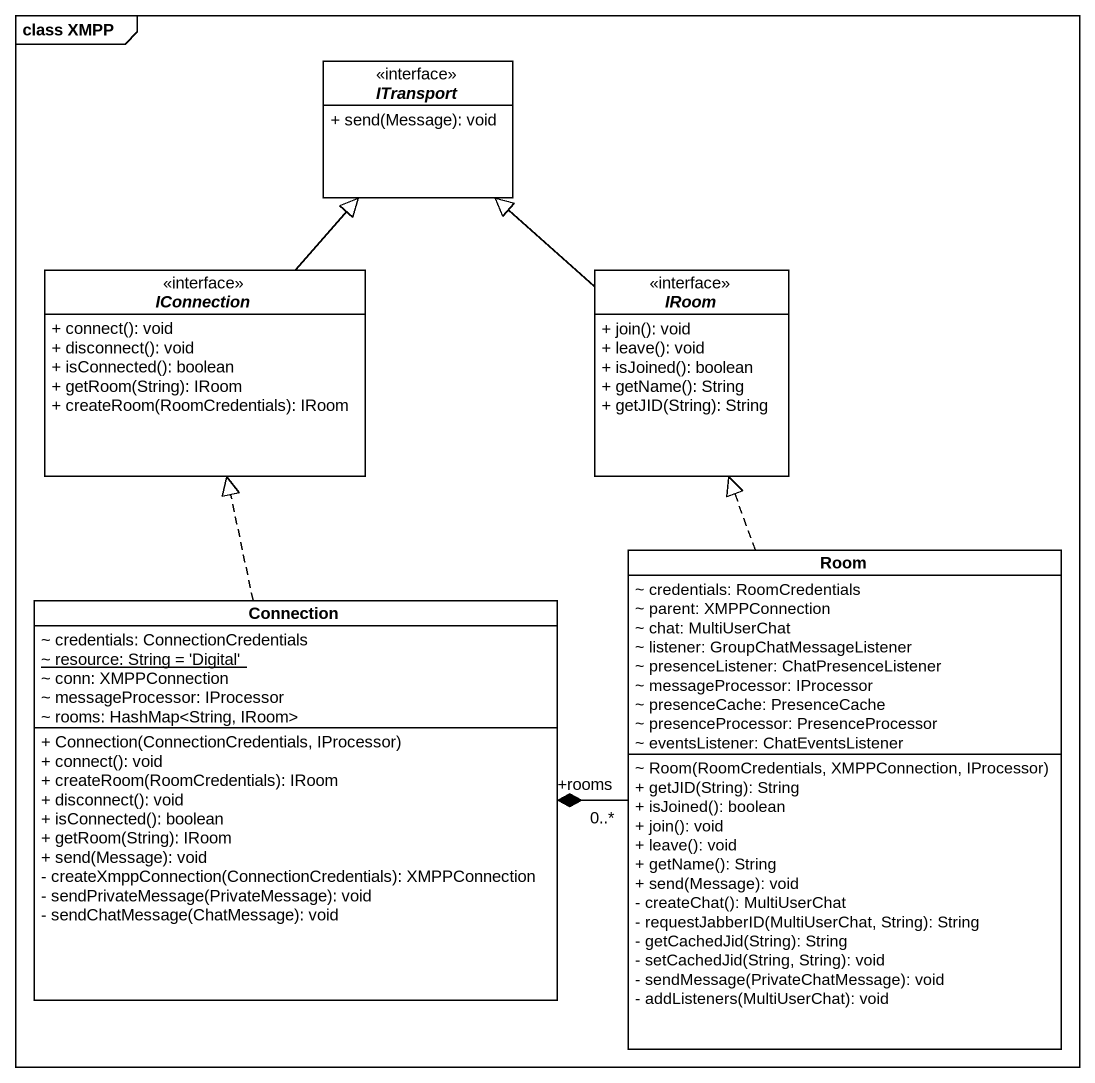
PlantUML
@startuml
mainframe class XMPP
hide circle
hide empty members
skinparam classAttributeIconSize 0
interface ITransport <<interface>> {
  + send(Message): void
}
interface IConnection <<interface>> {
  + connect(): void
  + disconnect(): void
  + isConnected(): boolean
  + getRoom(String): IRoom
  + createRoom(RoomCredentials): IRoom
}
interface IRoom <<interface>> {
  + join(): void
  + leave(): void
  + isJoined(): boolean
  + getName(): String
  + getJID(String): String
}
class Room {
  ~ credentials: RoomCredentials
  ~ parent: XMPPConnection
  ~ chat: MultiUserChat
  ~ listener: GroupChatMessageListener
  ~ presenceListener: ChatPresenceListener
  ~ messageProcessor: IProcessor
  ~ presenceCache: PresenceCache
  ~ presenceProcessor: PresenceProcessor
  ~ eventsListener: ChatEventsListener
  ~ Room(RoomCredentials, XMPPConnection, IProcessor)
  + getJID(String): String
  + isJoined(): boolean
  + join(): void
  + leave(): void
  + getName(): String
  + send(Message): void
  - createChat(): MultiUserChat
  - requestJabberID(MultiUserChat, String): String
  - getCachedJid(String): String
  - setCachedJid(String, String): void
  - sendMessage(PrivateChatMessage): void
  - addListeners(MultiUserChat): void
}
class Connection {
  ~ credentials: ConnectionCredentials
  {static} ~ resource: String = 'Digital'
  ~ conn: XMPPConnection
  ~ messageProcessor: IProcessor
  ~ rooms: HashMap<String, IRoom>
  + Connection(ConnectionCredentials, IProcessor)
  + connect(): void
  + createRoom(RoomCredentials): IRoom
  + disconnect(): void
  + isConnected(): boolean
  + getRoom(String): IRoom
  + send(Message): void
  - createXmppConnection(ConnectionCredentials): XMPPConnection
  - sendPrivateMessage(PrivateMessage): void
  - sendChatMessage(ChatMessage): void
}
IConnection -up-|> ITransport
IRoom -up-|> ITransport
Room .up.|> IRoom
Room "+rooms\n0..*" -left-* Connection
Connection .up.|> IConnection
@enduml
